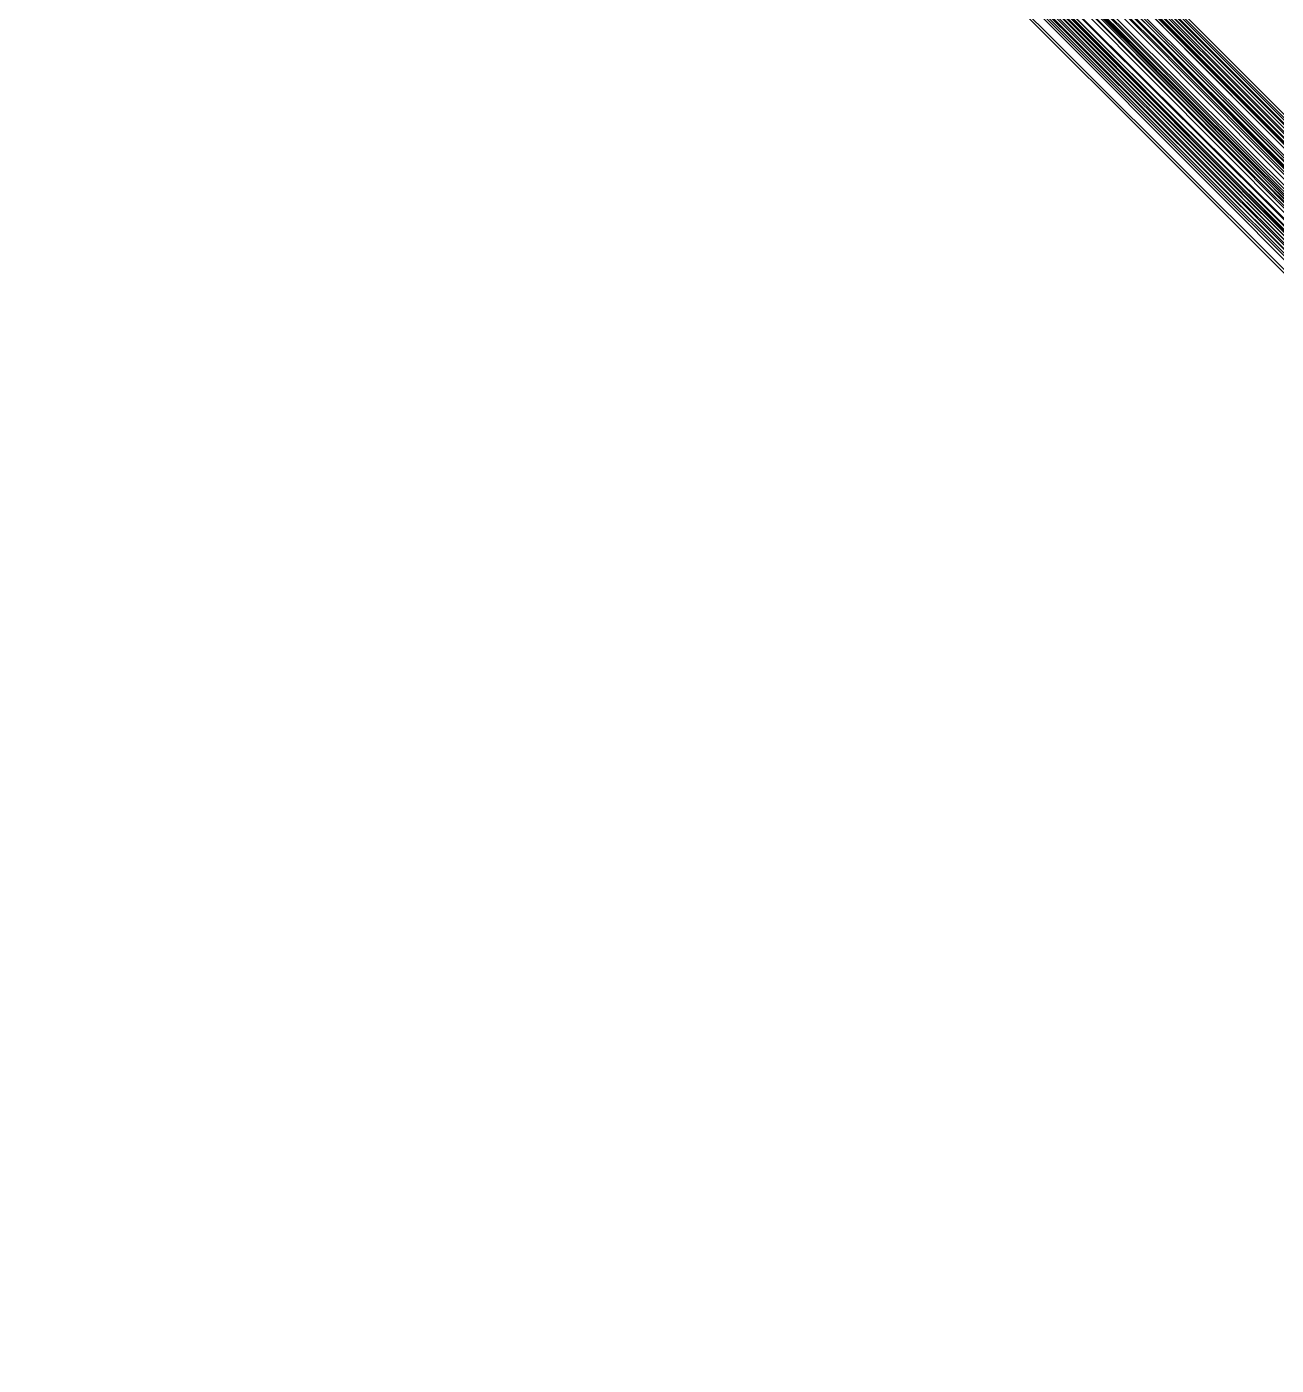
# Model space of a CAD drawing. Extents: x 9.9 to 37.2, y 3.8 to 15.1.
# Drawn here: x 25.0103 to 25.2753, y 7.8532 to 8.1372 of the extents above; entities that cross this region are included whole.
import ezdxf

# ---------------------------------------------------------------- set-up
doc = ezdxf.new("R2010")
doc.units = 0
doc.header["$LTSCALE"] = 0.5
doc.layers.add('Capa0', color=7, linetype='CONTINUOUS')

msp = doc.modelspace()

# ---------------------------------------------------------------- meshes
at = {"layer": 'Capa0', "color": 94, "linetype": 'CONTINUOUS'}
mesh = msp.add_polyface(dxfattribs=at)
corners = [(26.22426, 7.16133, 10.207071), (26.22609, 7.16316, 10.202588), (26.22609, 7.16316, 10.197412), (26.22426, 7.16133, 10.192929), (26.22109, 7.15816, 10.190341), (26.21743, 7.1545, 10.190341), (26.21426, 7.15133, 10.192929), (26.21243, 7.1495, 10.197412), (26.21243, 7.1495, 10.202588), (26.21426, 7.15133, 10.207071), (26.21743, 7.1545, 10.209659), (26.22109, 7.15816, 10.209659), (25.022178, 8.363411, 10.207071), (25.024008, 8.365241, 10.202588), (25.024008, 8.365241, 10.197412), (25.022178, 8.363411, 10.192929), (25.019008, 8.360241, 10.190341), (25.015348, 8.356581, 10.190341), (25.012178, 8.353411, 10.192929), (25.010348, 8.351581, 10.197412), (25.010348, 8.351581, 10.202588), (25.012178, 8.353411, 10.207071), (25.015348, 8.356581, 10.209659), (25.019008, 8.360241, 10.209659), (26.21926, 7.15633, 10.2), (25.017178, 8.358411, 10.2)]
mesh.append_faces([[corners[k] for k in face] for face in [(0, 1, 12), (1, 13, 12), (1, 2, 13), (2, 14, 13), (2, 3, 14), (3, 15, 14), (3, 4, 15), (4, 16, 15), (4, 5, 16), (5, 17, 16), (5, 6, 17), (6, 18, 17), (6, 7, 18), (7, 19, 18), (7, 8, 19), (8, 20, 19), (8, 9, 20), (9, 21, 20), (9, 10, 21), (10, 22, 21), (10, 11, 22), (11, 23, 22), (11, 0, 23), (0, 12, 23), (24, 1, 0), (24, 2, 1), (24, 3, 2), (24, 4, 3), (24, 5, 4), (24, 6, 5), (24, 7, 6), (24, 8, 7), (24, 9, 8), (24, 10, 9), (24, 11, 10), (24, 0, 11), (25, 12, 13), (25, 13, 14), (25, 14, 15), (25, 15, 16), (25, 16, 17), (25, 17, 18), (25, 18, 19), (25, 19, 20), (25, 20, 21), (25, 21, 22), (25, 22, 23), (25, 23, 12)]], dxfattribs={"color": 94})
mesh = msp.add_polyface(dxfattribs=at)
corners = [(26.226806, 7.16301, 7.607071), (26.228636, 7.16484, 7.602588), (26.228636, 7.16484, 7.597412), (26.226806, 7.16301, 7.592929), (26.223636, 7.15984, 7.590341), (26.219976, 7.15618, 7.590341), (26.216806, 7.15301, 7.592929), (26.214976, 7.15118, 7.597412), (26.214976, 7.15118, 7.602588), (26.216806, 7.15301, 7.607071), (26.219976, 7.15618, 7.609659), (26.223636, 7.15984, 7.609659), (25.024724, 8.365091, 7.607071), (25.026555, 8.366921, 7.602588), (25.026555, 8.366921, 7.597412), (25.024724, 8.365091, 7.592929), (25.021555, 8.361921, 7.590341), (25.017894, 8.358261, 7.590341), (25.014724, 8.355091, 7.592929), (25.012894, 8.353261, 7.597412), (25.012894, 8.353261, 7.602588), (25.014724, 8.355091, 7.607071), (25.017894, 8.358261, 7.609659), (25.021555, 8.361921, 7.609659), (26.221806, 7.15801, 7.6), (25.019724, 8.360091, 7.6)]
mesh.append_faces([[corners[k] for k in face] for face in [(0, 1, 12), (1, 13, 12), (1, 2, 13), (2, 14, 13), (2, 3, 14), (3, 15, 14), (3, 4, 15), (4, 16, 15), (4, 5, 16), (5, 17, 16), (5, 6, 17), (6, 18, 17), (6, 7, 18), (7, 19, 18), (7, 8, 19), (8, 20, 19), (8, 9, 20), (9, 21, 20), (9, 10, 21), (10, 22, 21), (10, 11, 22), (11, 23, 22), (11, 0, 23), (0, 12, 23), (24, 1, 0), (24, 2, 1), (24, 3, 2), (24, 4, 3), (24, 5, 4), (24, 6, 5), (24, 7, 6), (24, 8, 7), (24, 9, 8), (24, 10, 9), (24, 11, 10), (24, 0, 11), (25, 12, 13), (25, 13, 14), (25, 14, 15), (25, 15, 16), (25, 16, 17), (25, 17, 18), (25, 18, 19), (25, 19, 20), (25, 20, 21), (25, 21, 22), (25, 22, 23), (25, 23, 12)]], dxfattribs={"color": 94})
mesh = msp.add_polyface(dxfattribs=at)
corners = [(26.226849, 7.163918, 12.807071), (26.228679, 7.165749, 12.802588), (26.228679, 7.165749, 12.797412), (26.226849, 7.163918, 12.792929), (26.223679, 7.160749, 12.790341), (26.220019, 7.157088, 12.790341), (26.216849, 7.153918, 12.792929), (26.215019, 7.152088, 12.797412), (26.215019, 7.152088, 12.802588), (26.216849, 7.153918, 12.807071), (26.220019, 7.157088, 12.809659), (26.223679, 7.160749, 12.809659), (25.024767, 8.366, 12.807071), (25.026597, 8.36783, 12.802588), (25.026597, 8.36783, 12.797412), (25.024767, 8.366, 12.792929), (25.021597, 8.36283, 12.790341), (25.017937, 8.35917, 12.790341), (25.014767, 8.356, 12.792929), (25.012937, 8.35417, 12.797412), (25.012937, 8.35417, 12.802588), (25.014767, 8.356, 12.807071), (25.017937, 8.35917, 12.809659), (25.021597, 8.36283, 12.809659), (26.221849, 7.158918, 12.8), (25.019767, 8.361, 12.8)]
mesh.append_faces([[corners[k] for k in face] for face in [(0, 1, 12), (1, 13, 12), (1, 2, 13), (2, 14, 13), (2, 3, 14), (3, 15, 14), (3, 4, 15), (4, 16, 15), (4, 5, 16), (5, 17, 16), (5, 6, 17), (6, 18, 17), (6, 7, 18), (7, 19, 18), (7, 8, 19), (8, 20, 19), (8, 9, 20), (9, 21, 20), (9, 10, 21), (10, 22, 21), (10, 11, 22), (11, 23, 22), (11, 0, 23), (0, 12, 23), (24, 1, 0), (24, 2, 1), (24, 3, 2), (24, 4, 3), (24, 5, 4), (24, 6, 5), (24, 7, 6), (24, 8, 7), (24, 9, 8), (24, 10, 9), (24, 11, 10), (24, 0, 11), (25, 12, 13), (25, 13, 14), (25, 14, 15), (25, 15, 16), (25, 16, 17), (25, 17, 18), (25, 18, 19), (25, 19, 20), (25, 20, 21), (25, 21, 22), (25, 22, 23), (25, 23, 12)]], dxfattribs={"color": 94})
mesh = msp.add_polyface(dxfattribs=at)
corners = [(26.226849, 7.163918, 15.407071), (26.228679, 7.165749, 15.402588), (26.228679, 7.165749, 15.397412), (26.226849, 7.163918, 15.392929), (26.223679, 7.160749, 15.390341), (26.220019, 7.157088, 15.390341), (26.216849, 7.153918, 15.392929), (26.215019, 7.152088, 15.397412), (26.215019, 7.152088, 15.402588), (26.216849, 7.153918, 15.407071), (26.220019, 7.157088, 15.409659), (26.223679, 7.160749, 15.409659), (25.024767, 8.366, 15.407071), (25.026597, 8.36783, 15.402588), (25.026597, 8.36783, 15.397412), (25.024767, 8.366, 15.392929), (25.021597, 8.36283, 15.390341), (25.017937, 8.35917, 15.390341), (25.014767, 8.356, 15.392929), (25.012937, 8.35417, 15.397412), (25.012937, 8.35417, 15.402588), (25.014767, 8.356, 15.407071), (25.017937, 8.35917, 15.409659), (25.021597, 8.36283, 15.409659), (26.221849, 7.158918, 15.4), (25.019767, 8.361, 15.4)]
mesh.append_faces([[corners[k] for k in face] for face in [(0, 1, 12), (1, 13, 12), (1, 2, 13), (2, 14, 13), (2, 3, 14), (3, 15, 14), (3, 4, 15), (4, 16, 15), (4, 5, 16), (5, 17, 16), (5, 6, 17), (6, 18, 17), (6, 7, 18), (7, 19, 18), (7, 8, 19), (8, 20, 19), (8, 9, 20), (9, 21, 20), (9, 10, 21), (10, 22, 21), (10, 11, 22), (11, 23, 22), (11, 0, 23), (0, 12, 23), (24, 1, 0), (24, 2, 1), (24, 3, 2), (24, 4, 3), (24, 5, 4), (24, 6, 5), (24, 7, 6), (24, 8, 7), (24, 9, 8), (24, 10, 9), (24, 11, 10), (24, 0, 11), (25, 12, 13), (25, 13, 14), (25, 14, 15), (25, 15, 16), (25, 16, 17), (25, 17, 18), (25, 18, 19), (25, 19, 20), (25, 20, 21), (25, 21, 22), (25, 22, 23), (25, 23, 12)]], dxfattribs={"color": 94})
mesh = msp.add_polyface(dxfattribs=at)
corners = [(26.227903, 7.164039, 5.007071), (26.229733, 7.165869, 5.002588), (26.229733, 7.165869, 4.997412), (26.227903, 7.164039, 4.992929), (26.224733, 7.160869, 4.990341), (26.221073, 7.157209, 4.990341), (26.217903, 7.154039, 4.992929), (26.216073, 7.152209, 4.997412), (26.216073, 7.152209, 5.002588), (26.217903, 7.154039, 5.007071), (26.221073, 7.157209, 5.009659), (26.224733, 7.160869, 5.009659), (25.025821, 8.366121, 5.007071), (25.027651, 8.367951, 5.002588), (25.027651, 8.367951, 4.997412), (25.025821, 8.366121, 4.992929), (25.022651, 8.362951, 4.990341), (25.018991, 8.359291, 4.990341), (25.015821, 8.356121, 4.992929), (25.013991, 8.354291, 4.997412), (25.013991, 8.354291, 5.002588), (25.015821, 8.356121, 5.007071), (25.018991, 8.359291, 5.009659), (25.022651, 8.362951, 5.009659), (26.222903, 7.159039, 5), (25.020821, 8.361121, 5)]
mesh.append_faces([[corners[k] for k in face] for face in [(0, 1, 12), (1, 13, 12), (1, 2, 13), (2, 14, 13), (2, 3, 14), (3, 15, 14), (3, 4, 15), (4, 16, 15), (4, 5, 16), (5, 17, 16), (5, 6, 17), (6, 18, 17), (6, 7, 18), (7, 19, 18), (7, 8, 19), (8, 20, 19), (8, 9, 20), (9, 21, 20), (9, 10, 21), (10, 22, 21), (10, 11, 22), (11, 23, 22), (11, 0, 23), (0, 12, 23), (24, 1, 0), (24, 2, 1), (24, 3, 2), (24, 4, 3), (24, 5, 4), (24, 6, 5), (24, 7, 6), (24, 8, 7), (24, 9, 8), (24, 10, 9), (24, 11, 10), (24, 0, 11), (25, 12, 13), (25, 13, 14), (25, 14, 15), (25, 15, 16), (25, 16, 17), (25, 17, 18), (25, 18, 19), (25, 19, 20), (25, 20, 21), (25, 21, 22), (25, 22, 23), (25, 23, 12)]], dxfattribs={"color": 94})

doc.saveas('drawing.dxf')
